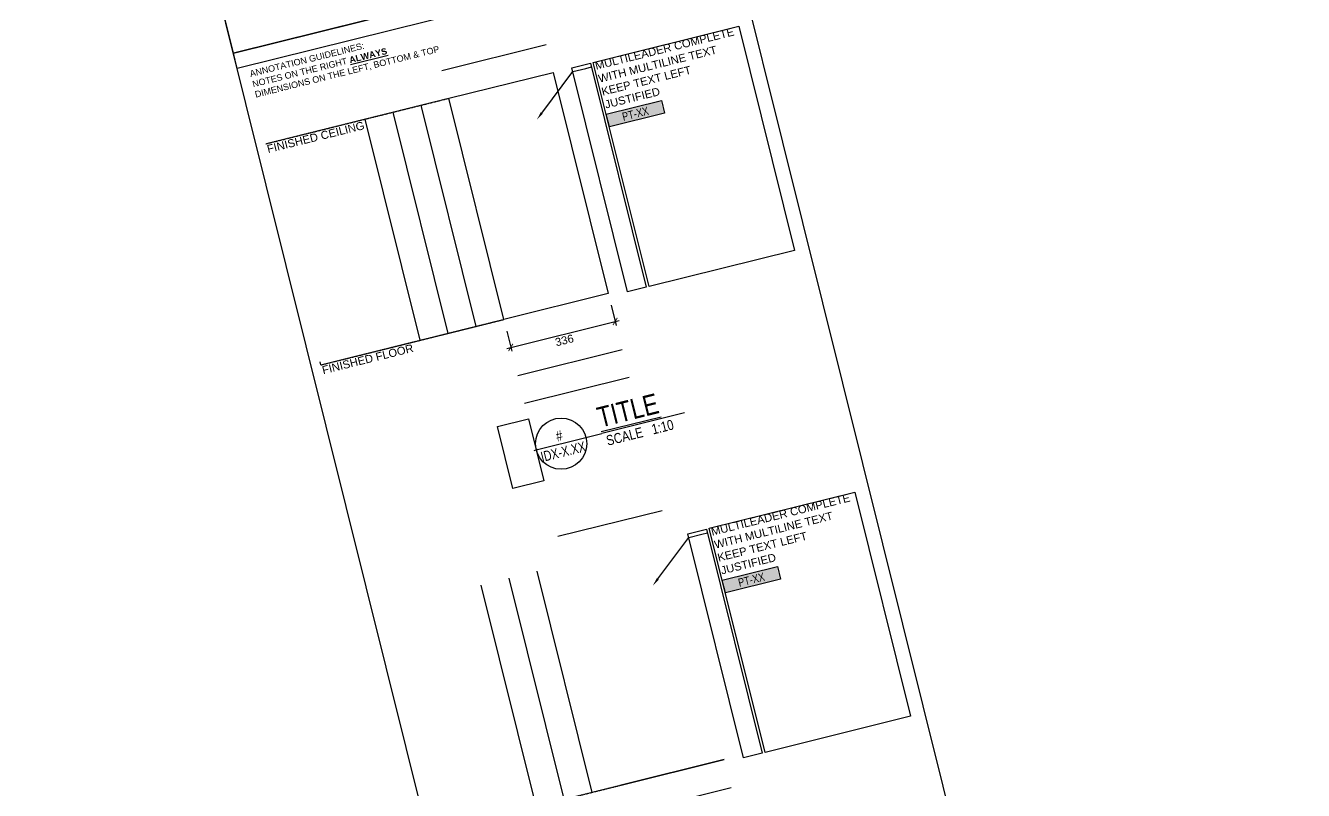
# Model space of a CAD drawing. Header units: inches. Extents: x 122939 to 389145, y 29603 to 574065.
# Drawn here: x 172479 to 176472, y 520585 to 522976 of the extents above; entities that cross this region are included whole.
import ezdxf
from ezdxf import colors
from ezdxf.entities.mleader import LeaderData, LeaderLine
from ezdxf.enums import TextEntityAlignment as Align
from ezdxf.math import Vec2, Vec3

# ---------------------------------------------------------------- set-up
doc = ezdxf.new("R2010")
doc.units = ezdxf.units.IN
doc.header["$MEASUREMENT"] = 0
doc.linetypes.add('HIDDEN', pattern=[0.375, 0.25, -0.125])
for name, color, linetype in [('DA-ANNO-DIMENSION', 1, 'Continuous'), ('DA-ANNOTATION', 2, 'Continuous'), ('DA-ELEV-1', 6, 'Continuous'), ('DA-ELEV-6', 6, 'Continuous'), ('DA-TITLEBLOCK', 3, 'Continuous')]:
    doc.layers.add(name, color=color, linetype=linetype)
doc.styles.add('ARIAL', font='arial.ttf')
doc.styles.add('DA-dim', font='arial.ttf')
doc.styles.add('DA-NOTE', font='arial.ttf', dxfattribs={"height": 1})
doc.styles.add('DA-NOTE_0.80', font='arial.ttf', dxfattribs={"width": 0.8, "height": 1})
doc.styles.add('DA-notes', font='arial.ttf')
doc.dimstyles.new('DA-10', dxfattribs={"dimtxt": 25, "dimasz": 18.75, "dimexe": 12.5, "dimexo": 37.5, "dimgap": 6.25, "dimtad": 1, "dimdec": 0, "dimdsep": 46, "dimtxsty": 'DA-dim', "dimblk": 'ARCHTICK', "dimcen": 0, "dimdle": 12.5, "dimadec": 0, "dimazin": 0, "dimtfac": 1, "dimtdec": 0, "dimtix": 1, "dimtmove": 2, "dimatfit": 3, "dimfxl": 1, "dimarcsym": 0})

# ---------------------------------------------------------------- blocks, each defined once
blk = doc.blocks.new('*U465')
at = {"layer": 'DA-ANNOTATION', "linetype": 'HIDDEN', "ltscale": 0.5}
for p, q in [((-58.89, 71.25), (0, 71.25)), ((-58.89, 0), (0, 0))]:
    blk.add_line(p, q, dxfattribs=at)
at = {"layer": 'DA-ELEV-1'}
blk.add_lwpolyline([(0, 71.25), (33.62, 71.25), (33.62, 0), (0, 0)], close=True, dxfattribs=at)
at = {"layer": 'Defpoints', "ltscale": 15}
for p, q in [((-0.67, -42), (0.67, -42)), ((0, -41.38), (0, -42.62))]:
    blk.add_line(p, q, dxfattribs=at)
at = {"layer": 'Defpoints', "color": 251, "ltscale": 15, "true_color": 0x636466}
for points in [[(0, 80.25), (33.62, 80.25)], [(-27, 71.25), (-27, 0)], [(-18, 71.25), (-18, 0)], [(-9, 71.25), (-9, 0)], [(-58.89, 0), (-58.89, 0.97)], [(-39.97, 0), (0, 0)], [(0, -9), (33.62, -9)], [(0, -18), (33.62, -18)], [(0, -27), (33.62, -27)]]:
    blk.add_lwpolyline(points, dxfattribs=at)
at = {"layer": 'DA-ANNOTATION', "char_height": 2.5, "attachment_point": 1, "style": 'DA-NOTE'}
for s, width, insert in [('FINISHED CEILING', 2930.3507, (-58.89, 70.75)), ('\\pxql;FINISHED FLOOR', 2699.1556, (-58.89, -0.5))]:
    blk.add_mtext_dynamic_manual_height_columns(s, width=width, gutter_width=0, heights=[809.85], dxfattribs=dict(at, insert=insert))
blk = doc.blocks.new('*U452')
at = {"transparency": 16777216}
h = blk.add_hatch(color=254, dxfattribs=at)
h.dxf.hatch_style = 1
h.paths.add_polyline_path([(-0.3399, 0.1524), (0.3399, 0.1524), (0.3399, 0.0101), (-0.3399, 0.0101)])
blk.add_lwpolyline([(-0.35, 0.1625), (0.35, 0.1625), (0.35, 0), (-0.35, 0)], close=True, dxfattribs=at)
at = {"layer": 'DA-ANNOTATION', "transparency": 16777216, "style": 'DA-NOTE_0.80', "width": 0.8}
blk.add_attdef('FINISHTAG', text='', height=0.1, dxfattribs=at).set_placement((0, 0.08125), align=Align.MIDDLE_CENTER)
blk = doc.blocks.new('*U464')
at = {"layer": 'Defpoints', "color": 251, "true_color": 0x636466}
for points in [[(1200, -7221), (600, -7221), (600, 0), (1200, 0)], [(1293, 0), (5975, 0), (5975, -7221), (1293, -7221)]]:
    blk.add_lwpolyline(points, close=True, dxfattribs=at)
blk = doc.blocks.new('_ARCHTICK')
at = {"color": 0, "linetype": 'ByBlock', "const_width": 0.15}
blk.add_lwpolyline([(-0.5, -0.5), (0.5, 0.5)], dxfattribs=at)
blk = doc.blocks.new('*D491')
at = {"layer": 'DA-ANNO-DIMENSION', "color": 0, "lineweight": -2, "transparency": 16777216}
for p, q in [((174308.4, 522102), (174324.1, 522038.9)), ((173982.7, 521966.9), (174333.2, 522054.1)), ((173982.2, 522020.9), (173997.9, 521957.8))]:
    blk.add_line(p, q, dxfattribs=at)
at = {"layer": 'Defpoints', "color": 0, "transparency": 16777216}
for p in [(174299.4, 522138.4), (173973.1, 522057.2), (174321.1, 522051.1)]:
    blk.add_point(p, dxfattribs=at)
at = {"layer": 'DA-ANNO-DIMENSION', "color": 0, "lineweight": -2, "transparency": 16777216, "xscale": 18.75, "yscale": 18.75, "zscale": 18.75}
for p, rotation in [((174321.1, 522051.1), 13.97142328439375), ((173994.9, 521969.9), 193.9714232843937)]:
    blk.add_blockref('_ARCHTICK', p, dxfattribs=dict(at, rotation=rotation))
at = {"layer": 'DA-ANNO-DIMENSION', "color": 0, "transparency": 16777216, "insert": (174162.6, 521992), "char_height": 25, "attachment_point": 5, "rotation": 13.9714, "style": 'DA-dim'}
blk.add_mtext('336', dxfattribs=at)
blk = doc.blocks.new('*U479')
at = {"layer": 'DA-ANNOTATION', "linetype": 'HIDDEN', "ltscale": 0.5}
blk.add_line((-59, 0), (0, 0), dxfattribs=at)
at = {"layer": 'DA-ELEV-1'}
blk.add_lwpolyline([(0, 0), (33.62, 0), (33.62, 0), (0, 0)], close=True, dxfattribs=at)
at = {"layer": 'DA-ELEV-6'}
blk.add_lwpolyline([(0, 0), (33.62, 0), (33.62, 0), (0, 0)], close=True, dxfattribs=at)
at = {"layer": 'Defpoints', "ltscale": 15}
for p, q in [((0, -38.89), (0, -45.11)), ((-3.36, -42), (3.36, -42))]:
    blk.add_line(p, q, dxfattribs=at)
at = {"layer": 'Defpoints', "color": 251, "ltscale": 15, "true_color": 0x636466}
for points in [[(0, 80.25), (33.62, 80.25)], [(-27, 71.25), (-27, 0)], [(-18, 71.25), (-18, 0)], [(-9, 71.25), (-9, 0)], [(-59, 0), (-59, 1)], [(0, -9), (33.62, -9)], [(0, -18), (33.62, -18)], [(0, -27), (33.62, -27)]]:
    blk.add_lwpolyline(points, dxfattribs=at)
at = {"layer": 'DA-ANNOTATION', "insert": (-59, -0.41), "char_height": 2.5, "attachment_point": 1, "style": 'DA-NOTE'}
blk.add_mtext_dynamic_manual_height_columns('\\pxql;FINISHED FLOOR', width=2699.1556, gutter_width=0, heights=[809.85], dxfattribs=at)
blk = doc.blocks.new('*U487')
for p, q in [((0.394, -0.394), (1.024, -0.394)), ((1.024, -0.394), (1.224, -0.394)), ((2.274, -0.394), (1.224, -0.394))]:
    blk.add_line(p, q)
blk.add_circle((0.709, -0.394), 0.315)
at = {"layer": 'Defpoints', "color": 8}
blk.add_lwpolyline([(0, 0), (0.394, 0), (0.394, -0.787), (0, -0.787)], close=True, dxfattribs=at)
at = {"insert": (1.26, -0.433), "char_height": 0.125, "attachment_point": 1, "style": 'DA-NOTE_0.80'}
blk.add_mtext_dynamic_manual_height_columns('SCALE   1:10', width=2.32283, gutter_width=30, heights=[0], dxfattribs=at)
at = {"style": 'DA-NOTE_0.80', "width": 0.8}
blk.add_attdef('TITLE', text='', height=0.25, dxfattribs=at).set_placement((1.224, -0.394), align=Align.BOTTOM_LEFT)
blk.add_attdef('VIEWPORT', text='', height=0.125, dxfattribs=at).set_placement((0.709, -0.394), align=Align.BOTTOM_CENTER)
at = {"style": 'DA-NOTE_0.80', "width": 0.75}
blk.add_attdef('SHEET', text='', height=0.125, dxfattribs=at).set_placement((0.709, -0.433), align=Align.TOP_CENTER)

msp = doc.modelspace()

# ---------------------------------------------------------------- linework, layer by layer
at = {"color": 7, "elevation": 0}
for points in [[(172478.986, 525500.055), (174029.299, 525885.771), (176471.655, 516069.164), (174921.341, 515683.448)], [(172944.148, 523630.421), (173897.12, 523867.519), (174081.37, 523126.96), (173128.398, 522889.862)], [(173128.398, 522889.862), (174678.711, 523275.577), (174690.783, 523227.057), (173140.469, 522841.341)]]:
    msp.add_lwpolyline(points, close=True, dxfattribs=at)

# ---------------------------------------------------------------- block references
at = {"xscale": 10, "yscale": 10, "zscale": 10, "rotation": 13.97142328298568}
for name, p in [('*U465', (173973.136, 522057.244, 0)), ('*U479', (174335.566, 520600.522, 0))]:
    msp.add_blockref(name, p, dxfattribs=at)
at = {"layer": 'DA-ANNOTATION', "xscale": 254, "yscale": 254, "zscale": 254, "rotation": 13.97142328298568}
for p in [(174389.287, 522680.481, 0), (174751.717, 521223.758, 0)]:
    msp.add_blockref('*U452', p, dxfattribs=at).add_auto_attribs({'FINISHTAG': 'PT-XX'})
at = {"layer": 'DA-TITLEBLOCK', "xscale": 254, "yscale": 254, "zscale": 254, "rotation": 13.97142328298568}
msp.add_blockref('*U487', (173953.354, 521722.568, 0), dxfattribs=at).add_auto_attribs({'VIEWPORT': '#', 'SHEET': 'IDX-X.XX', 'TITLE': '%%uTITLE'})
at = {"layer": 'Defpoints', "xscale": 0.1, "yscale": 0.1, "zscale": 0.1, "rotation": 13.97142328298568}
for p in [(174127.327, 522829.837, 0), (174489.757, 521373.114, 0)]:
    msp.add_blockref('*U464', p, dxfattribs=at)

# ---------------------------------------------------------------- texts
at = {"color": 7, "insert": (173177.387, 522834.724, 0), "char_height": 20, "width": 780.20238, "attachment_point": 1, "rotation": 13.971423, "style": 'ARIAL'}
msp.add_mtext('ANNOTATION GUIDELINES:\\PNOTES ON THE RIGHT {\\fArial|b1|i0|c0|p34;\\LALWAYS\\P}DIMENSIONS ON THE LEFT, BOTTOM & TOP', dxfattribs=at)

# ---------------------------------------------------------------- dimensions: what is measured, and where the dimension line sits
at = {"layer": 'DA-ANNO-DIMENSION'}
dim = msp.add_linear_dim(base=(174321.083, 522051.07, 0), p1=(173973.136, 522057.244, 0), p2=(174299.353, 522138.407, 0), angle=13.971423, dimstyle='DA-10', override={"dimtad": 2}, dxfattribs=at)
dim.commit()
dim.dimension.update_dxf_attribs({"geometry": '*D491', "text_midpoint": (174162.567, 521992.029, 0)})

# ---------------------------------------------------------------- leaders
at = {"layer": 'DA-ANNOTATION'}
ml = msp.add_multileader_mtext('Standard', dxfattribs=at)
ml.set_content('MULTILEADER COMPLETE WITH MULTILINE TEXT KEEP TEXT LEFT JUSTIFIED', color=256, style='DA-notes')
ml.set_leader_properties()
ml.build(insert=Vec2(0, 0))
ml.multileader.update_dxf_attribs({"dogleg_length": 295.449, "arrow_head_size": 25})
ctx = ml.context
ctx.base_point, ctx.char_height, ctx.arrow_head_size, ctx.landing_gap_size, ctx.plane_origin, ctx.plane_x_axis, ctx.plane_y_axis = Vec3(174246.796, 522846.676, 0), 25, 25, 12.5, Vec3(174197.594, 522706.812, 0), Vec3(0.97041627, 0.24143792), Vec3(-0.24143792, 0.97041627)
notes = []
notes.append((ctx, [(0, (1, 1, 0), (174229.342, 522842.333, 0), (0.97041627, 0.24143792), 17.986, [(0, [(174076.97, 522682.663, 0), (174188.571, 522832.189, 0)], 0, [])])]))
ctx.mtext.insert, ctx.mtext.text_direction, ctx.mtext.rotation, ctx.mtext.width, ctx.mtext.defined_height, ctx.mtext.flow_direction = Vec3(174255.857, 522862.031, 0), Vec3(0.97041627, 0.24143792), 0.24384734, 447.36497, 188.66, 5
ml = msp.add_multileader_mtext('Standard', dxfattribs=at)
ml.set_content('MULTILEADER COMPLETE WITH MULTILINE TEXT KEEP TEXT LEFT JUSTIFIED', color=256, style='DA-notes')
ml.set_leader_properties()
ml.build(insert=Vec2(0, 0))
ml.multileader.update_dxf_attribs({"dogleg_length": 295.449, "arrow_head_size": 25})
ctx = ml.context
ctx.base_point, ctx.char_height, ctx.arrow_head_size, ctx.landing_gap_size, ctx.plane_origin, ctx.plane_x_axis, ctx.plane_y_axis = Vec3(174609.226, 521389.953, 0), 25, 25, 12.5, Vec3(174560.024, 521250.09, 0), Vec3(0.97041627, 0.24143792), Vec3(-0.24143792, 0.97041627)
notes.append((ctx, [(0, (1, 1, 0), (174591.772, 521385.611, 0), (0.97041627, 0.24143792), 17.986, [(0, [(174439.4, 521225.94, 0), (174551.001, 521375.467, 0)], 0, [])])]))
ctx.mtext.insert, ctx.mtext.text_direction, ctx.mtext.rotation, ctx.mtext.width, ctx.mtext.defined_height, ctx.mtext.flow_direction = Vec3(174618.287, 521405.308, 0), Vec3(0.97041627, 0.24143792), 0.24384734, 447.36497, 188.66, 5
for ctx, leaders in notes:
    for number, flags, end, landing, length, lines in leaders:
        leader = LeaderData()
        leader.index, (leader.has_last_leader_line, leader.has_dogleg_vector, leader.attachment_direction) = number, flags
        leader.last_leader_point, leader.dogleg_vector, leader.dogleg_length = Vec3(end), Vec3(landing), length
        for number, points, colour, breaks in lines:
            line = LeaderLine()
            line.index, line.vertices, line.color, line.breaks = number, Vec3.list(points), colors.encode_raw_color(colour), breaks
            leader.lines.append(line)
        ctx.leaders.append(leader)

doc.saveas('drawing.dxf')
